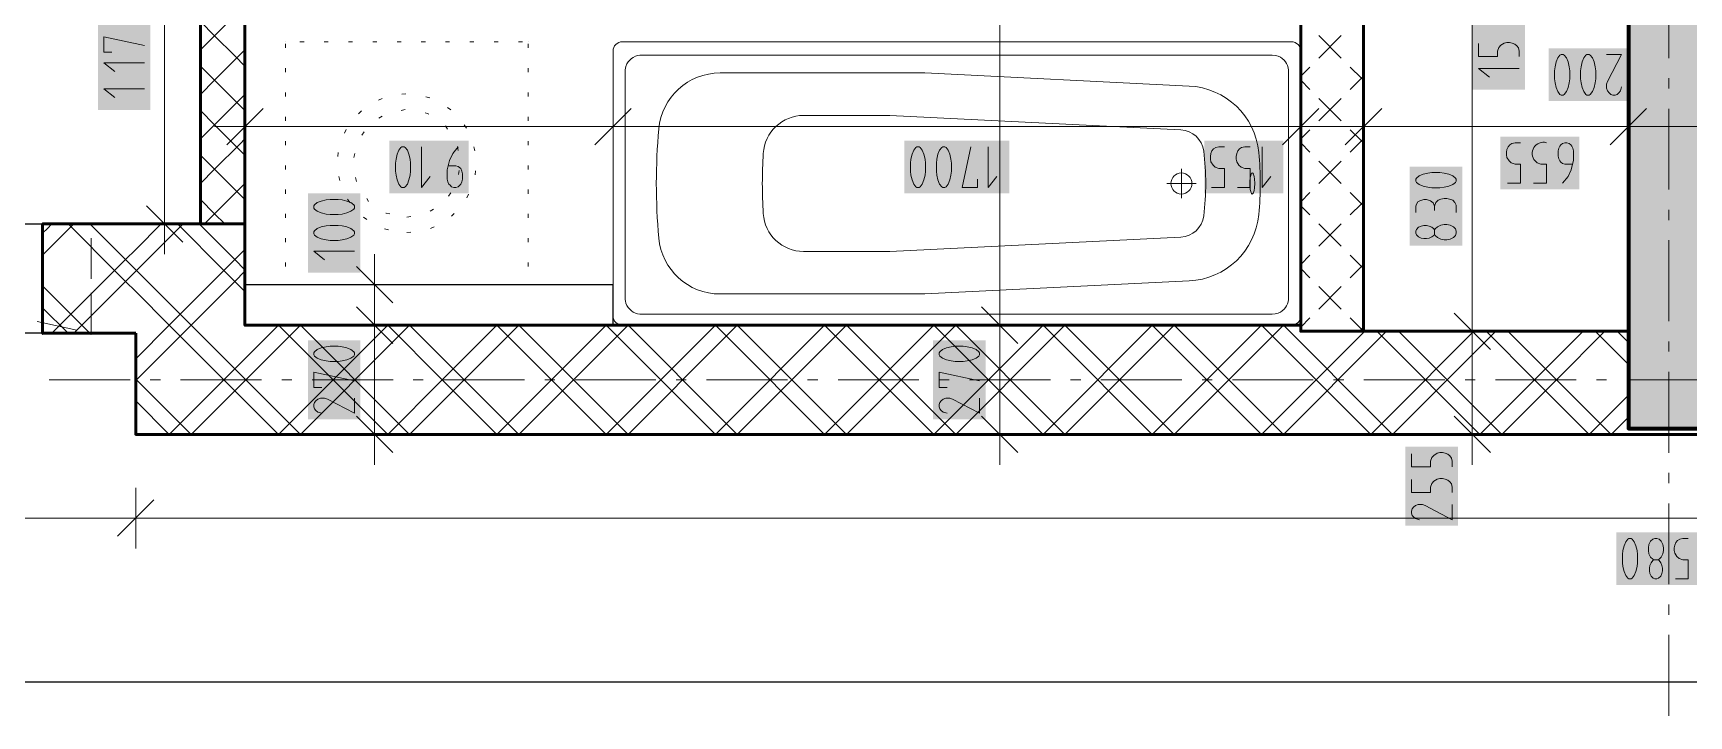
# Model space of a CAD drawing. Header units: millimetres. Extents: x 0 to 594, y 0 to 420.
# Drawn here: x 305.08 to 347.03, y 246.71 to 264 of the extents above; entities that cross this region are included whole.
import ezdxf

# ---------------------------------------------------------------- set-up
doc = ezdxf.new("R2010")
doc.units = ezdxf.units.MM
doc.header["$LTSCALE"] = 8
for name, color, linetype in [('PDF_Dvere', 7, 'Continuous'), ('PDF_Instalacni prizdivka do 1m', 7, 'Continuous'), ('PDF_Koty delkove', 7, 'Continuous'), ('PDF_Osy hlavni', 7, 'Continuous'), ('PDF_Preklady', 7, 'Continuous'), ('PDF_Pricky CP', 7, 'Continuous'), ('PDF_Pricky zdene', 7, 'Continuous'), ('PDF_Sanita', 7, 'Continuous'), ('PDF_Steny akusticke', 7, 'Continuous'), ('PDF_Steny obvodove nosne', 7, 'Continuous'), ('RED_2.5mm^2', 1, 'Continuous')]:
    doc.layers.add(name, color=color, linetype=linetype)

msp = doc.modelspace()

# ---------------------------------------------------------------- linework, layer by layer
at = {"layer": 'PDF_Dvere', "lineweight": 25}
msp.add_lwpolyline([(305.321, 256.401), (304.808, 256.401), (304.808, 259.169), (305.321, 259.169)], close=True, dxfattribs=at)
at = {"layer": 'PDF_Instalacni prizdivka do 1m', "lineweight": 25}
msp.add_lwpolyline([(310.446, 256.606), (319.773, 256.606), (319.773, 257.631), (310.446, 257.631)], close=True, dxfattribs=at)
at = {"layer": 'PDF_Koty delkove', "lineweight": 18}
for points in [[(341.543, 253.839), (341.543, 254.168), (341.543, 256.453), (341.543, 264.96), (341.543, 266.549), (341.543, 276.286), (341.543, 277.824), (341.543, 279.31), (341.543, 340.194), (341.543, 344.089)], [(308.411, 259.169), (308.411, 271.161), (308.411, 284.435), (308.411, 289.56)], [(329.57, 253.839), (329.57, 256.606), (329.57, 276.286), (329.57, 277.824), (329.57, 279.31)], [(307.077, 263.519), (306.873, 263.519), (306.873, 263.903), (307.898, 263.685)], [(341.703, 263.735), (341.703, 263.407), (342.181, 263.407), (342.181, 263.544), (342.215, 263.639), (342.267, 263.694), (342.352, 263.749), (342.419, 263.763), (342.488, 263.763), (342.557, 263.749), (342.624, 263.721), (342.676, 263.68), (342.711, 263.626), (342.728, 263.544), (342.728, 263.407)], [(307.898, 263.246), (306.873, 263.246), (307.146, 263.027)], [(342.728, 263.106), (341.703, 263.106), (341.976, 262.887)], [(343.629, 263.048), (343.629, 262.843), (343.643, 262.742), (343.67, 262.622), (343.711, 262.519), (343.765, 262.45), (343.793, 262.434), (343.848, 262.434), (343.875, 262.45), (343.93, 262.519), (343.971, 262.622), (343.999, 262.742), (344.013, 262.843), (344.013, 263.048), (343.999, 263.151), (343.971, 263.271), (343.93, 263.373), (343.875, 263.442), (343.848, 263.459), (343.793, 263.459), (343.765, 263.442), (343.711, 263.373), (343.67, 263.271), (343.643, 263.151), (343.629, 263.048)], [(344.943, 263.459), (345.327, 263.459), (344.97, 262.775), (344.943, 262.707), (344.943, 262.604), (344.97, 262.537), (345.011, 262.485), (345.052, 262.45), (345.107, 262.434), (345.162, 262.434), (345.217, 262.45), (345.258, 262.485), (345.299, 262.537), (345.327, 262.638)], [(307.898, 262.589), (306.873, 262.589), (307.146, 262.37)], [(310.446, 262.402), (310.446, 261.633), (310.446, 260.864)], [(319.773, 262.402), (319.773, 261.633), (319.773, 260.864)], [(337.198, 262.402), (337.198, 261.633), (337.198, 260.864)], [(338.787, 262.402), (338.787, 261.633), (338.787, 260.864)], [(345.5, 262.402), (345.5, 261.633), (345.5, 260.864)], [(310.907, 262.094), (309.984, 261.172)], [(320.234, 262.094), (319.312, 261.172)], [(337.659, 262.094), (336.737, 261.172)], [(339.248, 262.094), (338.325, 261.172)], [(345.961, 262.094), (345.039, 261.172)], [(310.446, 261.633), (309.677, 261.633)], [(382.605, 261.633), (377.878, 261.633), (373.277, 261.633), (372.703, 261.633), (355.853, 261.633), (354.264, 261.633), (347.55, 261.633), (345.5, 261.633), (338.787, 261.633), (337.198, 261.633), (319.773, 261.633), (310.446, 261.633)], [(314.26, 260.709), (314.26, 260.504), (314.274, 260.403), (314.301, 260.283), (314.342, 260.18), (314.397, 260.112), (314.425, 260.095), (314.479, 260.095), (314.507, 260.112), (314.561, 260.18), (314.602, 260.283), (314.63, 260.403), (314.644, 260.504), (314.644, 260.709), (314.63, 260.812), (314.602, 260.932), (314.561, 261.034), (314.507, 261.103), (314.479, 261.12), (314.425, 261.12), (314.397, 261.103), (314.342, 261.034)], [(314.342, 261.034), (314.301, 260.932), (314.274, 260.812), (314.26, 260.709)], [(314.917, 261.12), (314.917, 260.095), (315.136, 260.368)], [(315.848, 261.12), (315.711, 260.949), (315.629, 260.778), (315.574, 260.539), (315.574, 260.299), (315.588, 260.232), (315.615, 260.18), (315.643, 260.147), (315.684, 260.112), (315.739, 260.095), (315.793, 260.095), (315.848, 260.112), (315.889, 260.147), (315.916, 260.18), (315.944, 260.232), (315.958, 260.299), (315.958, 260.437), (315.944, 260.504), (315.916, 260.573), (315.848, 260.624), (315.793, 260.642), (315.601, 260.642)], [(327.308, 260.709), (327.308, 260.504), (327.322, 260.403), (327.349, 260.283), (327.39, 260.18), (327.444, 260.112), (327.472, 260.095), (327.526, 260.095), (327.554, 260.112), (327.608, 260.18), (327.65, 260.283), (327.677, 260.403), (327.691, 260.504), (327.691, 260.709), (327.677, 260.812), (327.65, 260.932), (327.608, 261.034), (327.554, 261.103), (327.526, 261.12)], [(327.526, 261.12), (327.472, 261.12), (327.444, 261.103), (327.39, 261.034), (327.349, 260.932), (327.322, 260.812), (327.308, 260.709)], [(329.006, 260.299), (329.006, 260.095), (328.622, 260.095), (328.84, 261.12)], [(329.279, 261.12), (329.279, 260.095), (329.498, 260.368)], [(334.934, 260.095), (335.262, 260.095), (335.262, 260.573), (335.125, 260.573), (335.03, 260.608), (334.975, 260.659), (334.92, 260.744), (334.907, 260.812), (334.907, 260.881), (334.92, 260.949), (334.948, 261.017), (334.989, 261.068)], [(334.989, 261.068), (335.043, 261.103), (335.125, 261.12), (335.262, 261.12)], [(335.591, 260.095), (335.919, 260.095), (335.919, 260.573), (335.782, 260.573), (335.687, 260.608), (335.632, 260.659), (335.578, 260.744), (335.564, 260.812), (335.564, 260.881), (335.578, 260.949), (335.605, 261.017), (335.646, 261.068), (335.7, 261.103), (335.782, 261.12), (335.919, 261.12)], [(336.221, 261.12), (336.221, 260.095), (336.439, 260.368)], [(342.436, 260.202), (342.764, 260.202), (342.764, 260.679), (342.627, 260.679), (342.532, 260.714), (342.477, 260.765), (342.422, 260.85), (342.409, 260.918), (342.409, 260.987), (342.422, 261.055), (342.45, 261.123), (342.491, 261.174), (342.545, 261.209), (342.627, 261.227), (342.764, 261.227)], [(344.078, 260.679), (343.887, 260.679), (343.832, 260.697), (343.791, 260.73), (343.764, 260.765), (343.737, 260.815), (343.723, 260.884), (343.723, 261.02), (343.737, 261.089), (343.764, 261.14), (343.791, 261.174), (343.832, 261.209), (343.887, 261.227), (343.941, 261.227), (343.996, 261.209), (344.037, 261.174), (344.064, 261.14), (344.092, 261.089), (344.106, 261.02), (344.106, 260.782), (344.051, 260.543), (343.969, 260.372), (343.832, 260.202)], [(340.725, 260.468), (340.52, 260.468), (340.419, 260.454), (340.299, 260.427), (340.196, 260.386), (340.128, 260.331), (340.111, 260.304), (340.111, 260.249), (340.128, 260.221), (340.196, 260.167), (340.299, 260.126), (340.419, 260.098), (340.52, 260.084), (340.725, 260.084), (340.828, 260.098), (340.948, 260.126), (341.05, 260.167), (341.119, 260.221), (341.136, 260.249), (341.136, 260.304), (341.119, 260.331), (341.05, 260.386)], [(341.05, 260.386), (340.948, 260.427), (340.828, 260.454), (340.725, 260.468)], [(312.808, 259.79), (312.603, 259.79), (312.501, 259.776), (312.381, 259.749), (312.279, 259.708), (312.21, 259.654), (312.194, 259.626), (312.194, 259.572), (312.21, 259.544), (312.279, 259.49), (312.381, 259.449), (312.501, 259.421), (312.603, 259.407), (312.808, 259.407), (312.91, 259.421), (313.03, 259.449), (313.132, 259.49), (313.201, 259.544), (313.219, 259.572), (313.219, 259.626), (313.201, 259.654), (313.132, 259.708), (313.03, 259.749), (312.91, 259.776)], [(312.91, 259.776), (312.808, 259.79)], [(340.111, 259.455), (340.111, 259.619), (340.128, 259.674), (340.163, 259.729), (340.214, 259.757), (340.315, 259.784), (340.384, 259.784), (340.486, 259.757), (340.555, 259.702), (340.589, 259.619), (340.589, 259.51)], [(341.136, 259.455), (341.136, 259.646), (341.101, 259.715), (341.05, 259.77), (340.965, 259.797), (340.896, 259.811), (340.828, 259.811), (340.743, 259.797), (340.675, 259.77), (340.624, 259.715), (340.589, 259.619)], [(308.872, 258.708), (307.949, 259.63)], [(309.179, 259.169), (308.411, 259.169), (307.642, 259.169)], [(308.411, 259.169), (308.411, 258.4)], [(340.111, 258.989), (340.128, 259.031), (340.179, 259.086), (340.248, 259.113), (340.315, 259.127), (340.384, 259.127), (340.453, 259.113), (340.52, 259.086), (340.572, 259.044), (340.589, 259.017)], [(340.589, 258.907), (340.572, 258.88), (340.52, 258.839), (340.453, 258.812), (340.384, 258.798), (340.315, 258.798), (340.248, 258.812), (340.179, 258.839), (340.128, 258.894), (340.111, 258.935), (340.111, 258.989)], [(313.219, 258.476), (312.194, 258.476), (312.466, 258.258)], [(314.192, 257.17), (313.27, 258.093)], [(313.731, 257.631), (313.731, 258.4)], [(314.5, 257.631), (313.731, 257.631), (312.962, 257.631)], [(313.731, 253.839), (313.731, 256.606), (313.731, 257.631)], [(314.192, 256.145), (313.27, 257.068)], [(330.032, 256.145), (329.109, 257.068)], [(342.004, 255.991), (341.081, 256.914)], [(314.5, 256.606), (313.731, 256.606), (312.962, 256.606)], [(330.339, 256.606), (329.57, 256.606), (328.802, 256.606)], [(342.311, 256.453), (341.543, 256.453), (340.774, 256.453)], [(312.808, 256.072), (312.603, 256.072), (312.501, 256.058), (312.381, 256.031), (312.279, 255.99), (312.21, 255.935), (312.194, 255.907), (312.194, 255.853), (312.21, 255.825), (312.279, 255.771), (312.381, 255.73), (312.501, 255.702), (312.603, 255.688), (312.808, 255.688), (312.91, 255.702), (313.03, 255.73), (313.132, 255.771), (313.201, 255.825), (313.219, 255.853), (313.219, 255.907), (313.201, 255.935), (313.132, 255.99), (313.03, 256.031), (312.91, 256.058)], [(312.91, 256.058), (312.808, 256.072)], [(328.647, 256.072), (328.442, 256.072), (328.34, 256.058), (328.22, 256.031), (328.118, 255.99), (328.049, 255.935), (328.033, 255.907), (328.033, 255.853), (328.049, 255.825), (328.118, 255.771), (328.22, 255.73), (328.34, 255.702), (328.442, 255.688), (328.647, 255.688), (328.749, 255.702), (328.869, 255.73), (328.972, 255.771), (329.04, 255.825)], [(329.04, 255.825), (329.058, 255.853), (329.058, 255.907), (329.04, 255.935), (328.972, 255.99), (328.869, 256.031), (328.749, 256.058), (328.647, 256.072)], [(312.398, 255.031), (312.194, 255.031), (312.194, 255.415), (313.219, 255.196)], [(328.237, 255.031), (328.033, 255.031), (328.033, 255.415), (329.058, 255.196)], [(313.219, 254.758), (313.219, 254.374), (312.535, 254.73), (312.466, 254.758), (312.364, 254.758), (312.296, 254.73), (312.245, 254.689), (312.21, 254.648), (312.194, 254.593), (312.194, 254.539), (312.21, 254.484), (312.245, 254.443), (312.296, 254.402), (312.398, 254.374)], [(329.058, 254.758), (329.058, 254.374), (328.374, 254.73), (328.305, 254.758), (328.203, 254.758), (328.135, 254.73), (328.084, 254.689), (328.049, 254.648), (328.033, 254.593), (328.033, 254.539), (328.049, 254.484), (328.084, 254.443), (328.135, 254.402), (328.237, 254.374)], [(314.192, 253.378), (313.27, 254.3)], [(330.032, 253.378), (329.109, 254.3)], [(342.004, 253.378), (341.081, 254.3)], [(314.5, 253.839), (313.731, 253.839), (312.962, 253.839)], [(313.731, 253.839), (313.731, 253.07)], [(330.339, 253.839), (329.57, 253.839), (328.802, 253.839)], [(329.57, 253.839), (329.57, 253.07)], [(342.311, 253.839), (341.543, 253.839), (340.774, 253.839)], [(341.543, 253.839), (341.543, 253.07)], [(340.005, 253.351), (340.005, 253.022), (340.483, 253.022), (340.483, 253.16), (340.518, 253.255), (340.569, 253.31), (340.654, 253.364), (340.722, 253.378), (340.79, 253.378), (340.859, 253.364), (340.927, 253.337), (340.978, 253.296), (341.013, 253.242), (341.03, 253.16), (341.03, 253.022)], [(340.005, 252.694), (340.005, 252.365), (340.483, 252.365), (340.483, 252.503), (340.518, 252.598), (340.569, 252.653), (340.654, 252.707), (340.722, 252.721), (340.79, 252.721)], [(340.79, 252.721), (340.859, 252.707), (340.927, 252.68), (340.978, 252.639), (341.013, 252.585), (341.03, 252.503), (341.03, 252.365)], [(308.139, 252.182), (307.217, 251.259)], [(307.678, 252.489), (307.678, 251.721), (307.678, 250.952)], [(412.176, 251.721), (400.747, 251.721), (392.855, 251.721), (385.372, 251.721), (307.678, 251.721), (300.196, 251.721), (292.969, 251.721), (290.356, 251.721), (282.156, 251.721), (280.977, 251.721), (272.777, 251.721), (270.163, 251.721), (263.706, 251.721), (207.024, 251.721)], [(341.03, 252.064), (341.03, 251.68), (340.347, 252.037), (340.278, 252.064), (340.175, 252.064), (340.108, 252.037), (340.056, 251.996), (340.022, 251.955), (340.005, 251.9), (340.005, 251.845), (340.022, 251.79), (340.056, 251.749), (340.108, 251.708), (340.209, 251.68)], [(345.348, 250.797), (345.348, 250.592), (345.362, 250.491), (345.389, 250.371), (345.43, 250.268), (345.484, 250.2), (345.512, 250.183), (345.566, 250.183), (345.594, 250.2), (345.648, 250.268), (345.689, 250.371), (345.717, 250.491), (345.731, 250.592), (345.731, 250.797), (345.717, 250.9), (345.689, 251.02), (345.648, 251.122), (345.594, 251.191), (345.566, 251.208), (345.512, 251.208)], [(345.512, 251.208), (345.484, 251.191), (345.43, 251.122), (345.389, 251.02), (345.362, 250.9), (345.348, 250.797)], [(346.333, 250.729), (346.374, 250.815), (346.388, 250.9), (346.388, 250.968), (346.374, 251.053), (346.333, 251.139), (346.278, 251.191), (346.223, 251.208), (346.169, 251.208), (346.114, 251.191), (346.059, 251.139), (346.019, 251.053), (346.005, 250.968)], [(346.005, 250.968), (346.005, 250.9), (346.019, 250.815), (346.059, 250.729), (346.114, 250.678), (346.141, 250.661), (346.251, 250.661), (346.278, 250.678), (346.333, 250.729)], [(346.689, 250.183), (347.017, 250.183), (347.017, 250.661), (346.88, 250.661), (346.785, 250.696), (346.73, 250.747), (346.676, 250.832), (346.662, 250.9), (346.662, 250.968), (346.676, 251.037), (346.703, 251.105), (346.744, 251.156), (346.798, 251.191), (346.88, 251.208), (347.017, 251.208)], [(346.251, 250.661), (346.278, 250.643), (346.319, 250.592), (346.346, 250.524), (346.36, 250.456), (346.36, 250.387), (346.346, 250.319), (346.319, 250.251), (346.264, 250.2), (346.223, 250.183), (346.169, 250.183), (346.128, 250.2), (346.073, 250.251), (346.046, 250.319), (346.032, 250.387), (346.032, 250.456), (346.046, 250.524), (346.073, 250.592), (346.114, 250.643), (346.141, 250.661)]]:
    msp.add_lwpolyline(points, dxfattribs=at)
for points in [[(344.286, 263.048), (344.286, 262.843), (344.3, 262.742), (344.327, 262.622), (344.368, 262.519), (344.422, 262.45), (344.45, 262.434), (344.505, 262.434), (344.533, 262.45), (344.587, 262.519), (344.628, 262.622), (344.656, 262.742), (344.67, 262.843), (344.67, 263.048), (344.656, 263.151), (344.628, 263.271), (344.587, 263.373), (344.533, 263.442), (344.505, 263.459), (344.45, 263.459), (344.422, 263.442), (344.368, 263.373), (344.327, 263.271), (344.3, 263.151)], [(327.965, 260.709), (327.965, 260.504), (327.979, 260.403), (328.006, 260.283), (328.047, 260.18), (328.101, 260.112), (328.129, 260.095), (328.183, 260.095), (328.211, 260.112), (328.266, 260.18), (328.307, 260.283), (328.335, 260.403), (328.348, 260.504), (328.348, 260.709), (328.335, 260.812), (328.307, 260.932), (328.266, 261.034), (328.211, 261.103), (328.183, 261.12), (328.129, 261.12), (328.101, 261.103), (328.047, 261.034), (328.006, 260.932), (327.979, 260.812)], [(312.808, 259.133), (312.603, 259.133), (312.501, 259.119), (312.381, 259.092), (312.279, 259.051), (312.21, 258.997), (312.194, 258.969), (312.194, 258.915), (312.21, 258.887), (312.279, 258.833), (312.381, 258.792), (312.501, 258.764), (312.603, 258.75), (312.808, 258.75), (312.91, 258.764), (313.03, 258.792), (313.132, 258.833), (313.201, 258.887), (313.219, 258.915), (313.219, 258.969), (313.201, 258.997), (313.132, 259.051), (313.03, 259.092), (312.91, 259.119)], [(340.896, 259.154), (340.828, 259.154), (340.743, 259.14), (340.658, 259.1), (340.606, 259.044), (340.589, 259.017), (340.589, 258.907), (340.606, 258.88), (340.658, 258.825), (340.743, 258.784), (340.828, 258.77), (340.896, 258.77), (340.982, 258.784), (341.068, 258.825), (341.119, 258.88), (341.136, 258.935), (341.136, 258.989), (341.119, 259.044), (341.068, 259.1), (340.982, 259.14)]]:
    msp.add_lwpolyline(points, close=True, dxfattribs=at)
msp.add_lwpolyline([(343.093, 260.202), (343.421, 260.202), (343.421, 260.679), (343.284, 260.679), (343.189, 260.714), (343.134, 260.765, -0.753181), (343.421, 261.227)], format="xyb", dxfattribs=at)
at = {"layer": 'PDF_Koty delkove', "color": 7, "lineweight": 18, "true_color": 0xffffff, "transparency": 33554559}
for points in [[(308.052, 262.052), (308.052, 264.714), (306.719, 262.052), (306.719, 264.714)], [(342.882, 262.568), (342.882, 264.573), (341.549, 262.568), (341.549, 264.573)], [(345.48, 263.613), (343.476, 263.613), (345.48, 262.28), (343.476, 262.28)], [(344.26, 261.38), (342.255, 261.38), (344.26, 260.048), (342.255, 260.048)], [(316.112, 261.274), (314.107, 261.274), (316.112, 259.942), (314.107, 259.942)], [(329.816, 261.274), (327.154, 261.274), (329.816, 259.942), (327.154, 259.942)], [(336.758, 261.274), (334.753, 261.274), (336.758, 259.942), (334.753, 259.942)], [(341.29, 258.616), (341.29, 260.621), (339.958, 258.616), (339.958, 260.621)], [(313.372, 257.939), (313.372, 259.944), (312.04, 257.939), (312.04, 259.944)], [(313.372, 254.22), (313.372, 256.225), (312.04, 254.22), (312.04, 256.225)], [(329.212, 254.22), (329.212, 256.225), (327.879, 254.22), (327.879, 256.225)], [(341.184, 251.527), (341.184, 253.532), (339.851, 251.527), (339.851, 253.532)], [(347.856, 251.362), (345.194, 251.362), (347.856, 250.029), (345.194, 250.029)]]:
    msp.add_solid(points, dxfattribs=at)
at = {"layer": 'PDF_Osy hlavni', "lineweight": 18}
for points in [[(346.525, 263.369), (346.525, 265.419)], [(346.525, 262.6), (346.525, 262.857)], [(346.525, 260.038), (346.525, 262.088)], [(346.525, 259.269), (346.525, 259.525)], [(346.525, 256.707), (346.525, 258.757)], [(346.525, 255.938), (346.525, 256.194)], [(307.535, 255.223), (305.485, 255.223)], [(308.304, 255.223), (308.048, 255.223)], [(310.866, 255.223), (308.816, 255.223)], [(311.635, 255.223), (311.379, 255.223)], [(314.198, 255.223), (312.148, 255.223)], [(314.966, 255.223), (314.71, 255.223)], [(317.529, 255.223), (315.479, 255.223)], [(318.298, 255.223), (318.041, 255.223)], [(320.86, 255.223), (318.81, 255.223)], [(321.629, 255.223), (321.373, 255.223)], [(324.191, 255.223), (322.141, 255.223)], [(324.96, 255.223), (324.704, 255.223)], [(327.523, 255.223), (325.473, 255.223)], [(328.291, 255.223), (328.035, 255.223)], [(330.854, 255.223), (328.804, 255.223)], [(331.623, 255.223), (331.366, 255.223)], [(334.185, 255.223), (332.135, 255.223)], [(334.954, 255.223), (334.697, 255.223)], [(337.516, 255.223), (335.466, 255.223)], [(338.285, 255.223), (338.029, 255.223)], [(340.847, 255.223), (338.797, 255.223)], [(341.616, 255.223), (341.36, 255.223)], [(344.179, 255.223), (342.129, 255.223)], [(344.947, 255.223), (344.691, 255.223)], [(347.51, 255.223), (345.46, 255.223)], [(346.525, 253.375), (346.525, 255.425)], [(346.525, 252.607), (346.525, 252.863)], [(346.525, 250.044), (346.525, 252.094)], [(346.525, 249.275), (346.525, 249.532)], [(346.525, 246.713), (346.525, 248.763)]]:
    msp.add_lwpolyline(points, dxfattribs=at)
at = {"layer": 'PDF_Preklady', "lineweight": 18}
for points in [[(305.332, 259.169), (305.321, 259.169), (304.307, 259.169)], [(306.551, 259.169), (305.69, 259.169)], [(306.551, 259.167), (306.551, 259.169)], [(306.551, 257.783), (306.551, 258.808)], [(306.551, 257.424), (306.551, 256.401), (305.69, 256.401)], [(305.332, 256.401), (305.321, 256.401), (304.307, 256.401)], [(306.187, 256.481), (305.186, 256.699)], [(306.551, 256.401), (306.538, 256.404)]]:
    msp.add_lwpolyline(points, dxfattribs=at)
at = {"layer": 'PDF_Preklady', "lineweight": 18, "transparency": 33554559}
for points in [[(305.367, 259.169), (305.321, 259.123), (305.321, 259.215), (305.274, 259.169)], [(305.367, 259.169), (305.321, 259.123), (305.321, 259.215), (305.274, 259.169)], [(306.597, 259.169), (306.551, 259.123), (306.551, 259.215), (306.504, 259.169)], [(306.551, 259.123), (306.504, 259.169), (306.597, 259.169), (306.551, 259.215)], [(305.367, 256.401), (305.321, 256.355), (305.321, 256.448), (305.274, 256.401)], [(305.367, 256.401), (305.321, 256.355), (305.321, 256.448), (305.274, 256.401)], [(306.597, 256.401), (306.551, 256.355), (306.551, 256.448), (306.504, 256.401)], [(306.551, 256.355), (306.504, 256.401), (306.597, 256.401), (306.551, 256.448)], [(306.596, 256.392), (306.541, 256.356), (306.56, 256.447), (306.506, 256.411)]]:
    msp.add_solid(points, dxfattribs=at)
at = {"layer": 'PDF_Pricky CP', "lineweight": 50}
msp.add_lwpolyline([(338.787, 266.549), (337.198, 266.549), (337.198, 256.606), (337.198, 256.453), (338.787, 256.453), (338.787, 264.96)], dxfattribs=at)
at = {"layer": 'PDF_Pricky CP', "lineweight": 9}
for points in [[(338.225, 263.369), (337.657, 263.938)], [(338.225, 263.938), (337.657, 263.369)], [(337.198, 262.91), (337.431, 263.143)], [(338.787, 262.808), (338.735, 262.859), (338.451, 263.143)], [(337.431, 262.575), (337.198, 262.808)], [(338.451, 262.575), (338.735, 262.859), (338.787, 262.91)], [(338.225, 261.78), (337.657, 262.349)], [(338.225, 262.349), (337.657, 261.78)], [(337.198, 261.321), (337.431, 261.555)], [(338.787, 261.219), (338.735, 261.27), (338.451, 261.555)], [(337.431, 260.986), (337.198, 261.219)], [(338.735, 261.27), (338.451, 260.986)], [(338.735, 261.27), (338.787, 261.321)], [(338.225, 260.191), (337.657, 260.76)], [(338.225, 260.76), (337.657, 260.191)], [(337.198, 259.733), (337.431, 259.966)], [(338.787, 259.63), (338.735, 259.681), (338.451, 259.966)], [(338.451, 259.397), (338.735, 259.681), (338.787, 259.733)], [(337.431, 259.397), (337.198, 259.63)], [(338.225, 258.603), (337.657, 259.171)], [(338.225, 259.171), (337.657, 258.603)], [(337.198, 258.144), (337.431, 258.377)], [(337.431, 257.808), (337.198, 258.041)], [(338.787, 258.041), (338.735, 258.093), (338.451, 258.377)], [(338.451, 257.808), (338.735, 258.093), (338.787, 258.144)], [(338.225, 257.014), (337.657, 257.583)], [(338.225, 257.583), (337.657, 257.014)], [(337.198, 256.555), (337.431, 256.788)], [(338.787, 256.453), (338.735, 256.504), (338.451, 256.788)], [(338.684, 256.453), (338.735, 256.504), (338.787, 256.555)]]:
    msp.add_lwpolyline(points, dxfattribs=at)
at = {"layer": 'PDF_Pricky zdene', "lineweight": 50}
msp.add_lwpolyline([(309.318, 267.061), (309.318, 264.755), (309.318, 259.169), (310.446, 259.169), (310.446, 264.755), (310.446, 267.061)], dxfattribs=at)
at = {"layer": 'PDF_Pricky zdene', "lineweight": 9}
for points in [[(310.446, 264.704), (310.13, 264.388), (309.677, 263.935)], [(310.446, 263.166), (310.188, 263.424), (309.677, 263.935), (309.318, 264.294)], [(309.677, 263.935), (309.318, 263.576)], [(310.446, 263.576), (310.194, 263.325), (309.677, 262.808), (309.318, 262.449)], [(310.446, 262.039), (310.261, 262.224), (309.677, 262.808), (309.318, 263.166)], [(310.446, 262.449), (310.259, 262.262), (309.677, 261.68)], [(310.446, 260.911), (310.333, 261.024), (309.677, 261.68), (309.318, 262.039)], [(309.677, 261.68), (309.318, 261.321)], [(310.446, 261.321), (310.323, 261.199), (309.677, 260.553)], [(310.446, 259.784), (310.406, 259.824), (309.677, 260.553), (309.318, 260.911)], [(309.677, 260.553), (309.318, 260.194)], [(310.446, 260.194), (310.387, 260.136), (309.677, 259.425), (309.421, 259.169)], [(309.933, 259.169), (309.677, 259.425), (309.318, 259.784)]]:
    msp.add_lwpolyline(points, dxfattribs=at)
at = {"layer": 'PDF_Sanita', "lineweight": 13}
for points in [[(311.471, 263.781), (311.471, 263.781)], [(311.471, 263.781), (311.471, 263.781)], [(311.471, 263.625), (311.471, 263.728)], [(311.943, 263.781), (311.84, 263.781)], [(312.558, 263.781), (312.455, 263.781)], [(313.173, 263.781), (313.07, 263.781)], [(313.788, 263.781), (313.685, 263.781)], [(314.403, 263.781), (314.3, 263.781)], [(315.018, 263.781), (314.915, 263.781)], [(315.633, 263.781), (315.53, 263.781)], [(316.248, 263.781), (316.145, 263.781)], [(316.863, 263.781), (316.76, 263.781)], [(317.478, 263.781), (317.375, 263.781)], [(317.621, 263.781), (317.621, 263.781)], [(317.621, 263.781), (317.621, 263.781)], [(317.621, 263.625), (317.621, 263.728)], [(311.471, 263.01), (311.471, 263.113)], [(317.621, 263.01), (317.621, 263.113)], [(328.485, 263.443), (320.453, 263.441), (320.395, 263.432), (320.343, 263.416), (320.286, 263.388), (320.241, 263.359), (320.195, 263.317), (320.16, 263.276), (320.126, 263.22), (320.101, 263.16), (320.089, 263.115), (320.082, 263.068), (320.08, 260.163), (320.082, 257.258), (320.089, 257.212), (320.101, 257.166), (320.126, 257.106), (320.16, 257.051), (320.195, 257.009), (320.241, 256.968), (320.286, 256.938), (320.343, 256.911), (320.395, 256.894), (320.453, 256.885), (328.485, 256.883), (336.475, 256.883), (336.551, 256.889), (336.591, 256.898), (336.628, 256.911), (336.681, 256.936), (336.73, 256.968), (336.776, 257.01), (336.811, 257.05), (336.84, 257.096), (336.863, 257.145), (336.88, 257.201), (336.889, 257.259), (336.89, 260.163)], [(336.89, 260.163), (336.889, 263.067), (336.88, 263.125), (336.863, 263.181), (336.84, 263.231), (336.811, 263.276), (336.776, 263.317), (336.73, 263.359), (336.681, 263.391), (336.628, 263.416), (336.591, 263.428), (336.551, 263.437), (336.475, 263.443), (328.485, 263.443)], [(311.471, 262.395), (311.471, 262.498)], [(313.923, 262.347), (313.83, 262.304)], [(314.524, 262.462), (314.422, 262.453)], [(315.128, 262.363), (315.029, 262.389)], [(317.621, 262.395), (317.621, 262.498)], [(311.471, 261.78), (311.471, 261.883)], [(313.397, 262.034), (313.325, 261.961)], [(313.922, 261.902), (313.837, 261.845)], [(314.507, 262.065), (314.407, 262.045)], [(315.104, 261.945), (315.069, 261.969), (315.01, 261.981)], [(315.661, 262.062), (315.577, 262.121)], [(317.621, 261.78), (317.621, 261.883)], [(313.012, 261.559), (312.968, 261.466)], [(313.467, 261.504), (313.41, 261.419)], [(315.581, 261.569), (315.524, 261.655)], [(316.059, 261.597), (316, 261.681)], [(311.471, 261.165), (311.471, 261.268)], [(312.812, 260.98), (312.804, 260.878)], [(313.228, 260.951), (313.208, 260.85)], [(315.849, 261.027), (315.829, 261.128)], [(316.273, 261.023), (316.246, 261.122)], [(317.621, 261.165), (317.621, 261.268)], [(311.471, 260.55), (311.471, 260.653)], [(315.856, 260.424), (315.876, 260.525)], [(317.621, 260.55), (317.621, 260.653)], [(334.174, 260.567), (334.174, 259.821)], [(312.824, 260.369), (312.851, 260.27)], [(313.25, 260.347), (313.27, 260.247)], [(316.277, 260.411), (316.286, 260.513)], [(333.801, 260.194), (334.547, 260.194)], [(336.02, 260.348), (336.015, 260.372), (336.009, 260.399), (335.999, 260.428), (335.986, 260.451), (335.97, 260.46), (335.953, 260.451), (335.94, 260.428), (335.93, 260.399), (335.924, 260.372), (335.919, 260.348), (335.916, 260.328), (335.914, 260.311), (335.913, 260.297), (335.912, 260.285), (335.911, 260.275), (335.91, 260.266), (335.909, 260.238), (335.908, 260.21), (335.908, 260.17), (335.91, 260.122), (335.911, 260.113), (335.912, 260.103), (335.913, 260.091), (335.914, 260.077), (335.916, 260.06), (335.919, 260.04), (335.924, 260.016), (335.93, 259.989), (335.94, 259.96), (335.953, 259.937), (335.97, 259.927), (335.986, 259.937), (335.999, 259.96), (336.009, 259.989), (336.015, 260.016), (336.02, 260.04), (336.023, 260.06), (336.025, 260.077), (336.026, 260.091), (336.027, 260.103), (336.028, 260.113), (336.029, 260.122), (336.029, 260.13), (336.03, 260.155), (336.031, 260.182), (336.031, 260.223)], [(336.031, 260.223), (336.028, 260.275), (336.027, 260.285), (336.026, 260.297), (336.025, 260.311), (336.023, 260.328), (336.02, 260.348)], [(311.471, 259.935), (311.471, 260.038)], [(313.045, 259.798), (313.104, 259.714)], [(313.532, 259.811), (313.579, 259.74)], [(315.603, 259.876), (315.66, 259.961)], [(316.07, 259.834), (316.114, 259.927)], [(317.621, 259.935), (317.621, 260.038)], [(311.471, 259.32), (311.471, 259.423)], [(313.448, 259.338), (313.532, 259.279)], [(314.02, 259.446), (314.023, 259.444), (314.12, 259.425)], [(314.546, 259.34), (314.646, 259.36)], [(315.137, 259.489), (315.222, 259.546)], [(315.679, 259.364), (315.751, 259.436)], [(317.621, 259.32), (317.621, 259.423)], [(313.984, 259.045), (314.083, 259.018)], [(314.546, 258.949), (314.648, 258.958)], [(315.149, 259.056), (315.242, 259.1)], [(311.471, 258.705), (311.471, 258.808)], [(317.621, 258.705), (317.621, 258.808)], [(311.471, 258.09), (311.471, 258.193)], [(317.621, 258.09), (317.621, 258.193)], [(311.471, 257.631), (311.471, 257.631)], [(311.471, 257.631), (311.471, 257.631)], [(311.943, 257.631), (311.84, 257.631)], [(312.558, 257.631), (312.455, 257.631)], [(313.173, 257.631), (313.07, 257.631)], [(313.788, 257.631), (313.685, 257.631)], [(314.403, 257.631), (314.3, 257.631)], [(315.018, 257.631), (314.915, 257.631)], [(315.633, 257.631), (315.53, 257.631)], [(316.248, 257.631), (316.145, 257.631)], [(316.863, 257.631), (316.76, 257.631)], [(317.478, 257.631), (317.375, 257.631)], [(317.621, 257.631), (317.621, 257.631)], [(317.621, 257.631), (317.621, 257.631)]]:
    msp.add_lwpolyline(points, dxfattribs=at)
for points in [[(320.008, 263.781), (320.009, 263.781), (336.962, 263.781, -0.414233), (337.198, 263.546), (337.198, 256.842, -0.414247), (336.962, 256.606), (320.009, 256.606, -0.414247), (319.773, 256.842), (319.773, 263.546, -0.41423), (320.008, 263.781)], [(334.739, 259.373, -0.36487), (334.159, 258.834), (326.786, 258.47), (324.601, 258.472, -0.396), (323.579, 259.433, -0.031037), (323.579, 260.955, -0.395992), (324.601, 261.916), (326.786, 261.917), (334.159, 261.554, -0.364855), (334.739, 261.014)]]:
    msp.add_lwpolyline(points, format="xyb", dxfattribs=at)
msp.add_lwpolyline([(334.37, 262.662), (327.675, 262.992), (322.484, 262.992, 0.387974), (320.932, 261.575, 0.045249), (320.932, 258.813, 0.387973), (322.484, 257.396), (327.675, 257.396), (334.37, 257.726, 0.372026), (336.135, 259.409, 0.048465), (336.135, 260.979, 0.372018)], format="xyb", close=True, dxfattribs=at)
msp.add_circle((334.174, 260.194), 0.267, dxfattribs=at)
at = {"layer": 'PDF_Sanita', "lineweight": 9}
msp.add_arc((328.055, 260.194), 6.734, 353.0014, 6.9986, dxfattribs=at)
at = {"layer": 'PDF_Steny akusticke', "lineweight": 9}
for points in [[(305.321, 258.933), (305.444, 259.056), (305.556, 259.169)], [(305.321, 258.38), (306.027, 259.086), (306.11, 259.169)], [(307.678, 257.457), (307.422, 257.713), (307.145, 257.99), (306.048, 259.087), (305.966, 259.169)], [(307.678, 258.011), (307.422, 258.267), (306.575, 259.113), (306.52, 259.169)], [(307.678, 258.523), (308.324, 259.169)], [(307.678, 257.97), (307.699, 257.99), (308.877, 259.169)], [(310.446, 257.457), (310.189, 257.713), (309.913, 257.99), (308.734, 259.169)], [(310.446, 258.011), (310.189, 258.267), (309.287, 259.169)], [(305.556, 256.401), (307.145, 257.99), (307.422, 258.267), (307.678, 258.523)], [(308.529, 256.606), (309.913, 257.99), (310.189, 258.267), (310.446, 258.523)], [(307.678, 258.011), (307.699, 257.99), (309.082, 256.606), (307.699, 255.223), (307.678, 255.243)], [(306.52, 256.401), (305.321, 257.601)], [(306.11, 256.401), (307.422, 257.713), (307.678, 257.97)], [(309.082, 256.606), (310.189, 257.713), (310.446, 257.97)], [(307.678, 255.756), (308.529, 256.606), (307.678, 257.457)], [(305.966, 256.401), (305.321, 257.047)], [(309.913, 255.223), (308.529, 256.606)], [(310.189, 255.499), (309.082, 256.606)], [(311.85, 256.606), (310.466, 255.223), (310.189, 255.499), (311.296, 256.606)], [(312.68, 255.223), (311.296, 256.606)], [(312.957, 255.499), (311.85, 256.606)], [(314.617, 256.606), (313.234, 255.223), (312.957, 255.499), (314.064, 256.606)], [(315.447, 255.223), (314.064, 256.606)], [(315.724, 255.499), (314.617, 256.606)], [(317.385, 256.606), (316.001, 255.223), (315.724, 255.499), (316.831, 256.606)], [(318.215, 255.223), (316.831, 256.606)], [(318.492, 255.499), (317.385, 256.606)], [(320.152, 256.606), (318.768, 255.223), (318.492, 255.499), (319.599, 256.606)], [(320.982, 255.223), (319.599, 256.606)], [(322.92, 253.839), (321.536, 255.223), (321.259, 255.499), (320.152, 256.606)], [(320.982, 255.223), (321.259, 255.499), (322.366, 256.606)], [(321.259, 254.946), (321.536, 255.223), (322.92, 256.606)], [(323.75, 255.223), (322.366, 256.606)], [(325.687, 253.839), (324.303, 255.223), (324.027, 255.499), (322.92, 256.606)], [(323.75, 255.223), (324.027, 255.499), (325.134, 256.606)], [(324.027, 254.946), (324.303, 255.223), (325.687, 256.606)], [(326.517, 255.223), (325.134, 256.606)], [(328.455, 253.839), (327.071, 255.223), (326.794, 255.499), (325.687, 256.606)], [(326.517, 255.223), (326.794, 255.499), (327.901, 256.606)], [(326.794, 254.946), (327.071, 255.223), (328.455, 256.606)], [(329.285, 255.223), (327.901, 256.606)], [(331.222, 253.839), (329.838, 255.223), (329.562, 255.499), (328.455, 256.606)], [(329.285, 255.223), (329.562, 255.499), (330.669, 256.606)], [(329.562, 254.946), (329.838, 255.223), (331.222, 256.606)], [(332.052, 255.223), (330.669, 256.606)], [(333.99, 253.839), (332.606, 255.223), (332.329, 255.499), (331.222, 256.606)], [(332.052, 255.223), (332.329, 255.499), (333.436, 256.606)], [(332.329, 254.946), (332.606, 255.223), (333.99, 256.606)], [(334.82, 255.223), (333.436, 256.606)], [(336.757, 253.839), (335.373, 255.223), (335.097, 255.499), (333.99, 256.606)], [(334.82, 255.223), (335.097, 255.499), (336.204, 256.606)], [(335.097, 254.946), (335.373, 255.223), (336.757, 256.606)], [(337.198, 255.612), (336.204, 256.606)], [(337.198, 256.166), (336.757, 256.606)], [(337.587, 255.223), (337.864, 255.499), (338.817, 256.453)], [(337.864, 254.946), (338.141, 255.223), (339.371, 256.453)], [(340.355, 255.223), (339.125, 256.453)], [(343.676, 255.223), (343.399, 254.946), (342.292, 253.839), (340.908, 255.223), (340.632, 255.499), (339.678, 256.453)], [(340.632, 255.499), (341.585, 256.453)], [(340.908, 255.223), (342.138, 256.453)], [(343.122, 255.223), (341.892, 256.453)], [(345.5, 254.28), (345.059, 253.839), (343.676, 255.223), (343.399, 255.499), (342.446, 256.453)], [(343.122, 255.223), (343.399, 255.499), (344.352, 256.453)], [(343.676, 255.223), (344.906, 256.453)], [(345.5, 255.612), (344.66, 256.453)], [(345.5, 256.166), (345.213, 256.453)], [(338.971, 253.839), (340.355, 255.223), (340.632, 254.946), (339.525, 253.839), (338.141, 255.223), (337.864, 255.499), (337.198, 256.166)], [(309.913, 255.223), (310.189, 255.499)], [(312.68, 255.223), (312.957, 255.499)], [(315.447, 255.223), (315.724, 255.499)], [(318.215, 255.223), (318.492, 255.499)], [(337.587, 255.223), (337.198, 255.612)], [(340.355, 255.223), (340.632, 255.499)], [(307.678, 255.202), (307.699, 255.223)], [(309.082, 253.839), (307.699, 255.223)], [(309.082, 253.839), (310.189, 254.946), (309.913, 255.223), (308.529, 253.839)], [(310.189, 254.946), (310.466, 255.223)], [(311.85, 253.839), (310.466, 255.223)], [(311.85, 253.839), (312.957, 254.946), (312.68, 255.223), (311.296, 253.839)], [(312.957, 254.946), (313.234, 255.223)], [(314.617, 253.839), (313.234, 255.223)], [(314.617, 253.839), (315.724, 254.946), (315.447, 255.223), (314.064, 253.839)], [(315.724, 254.946), (316.001, 255.223)], [(317.385, 253.839), (316.001, 255.223)], [(317.385, 253.839), (318.492, 254.946), (318.215, 255.223), (316.831, 253.839)], [(318.492, 254.946), (318.768, 255.223)], [(320.152, 253.839), (318.768, 255.223)], [(320.152, 253.839), (321.259, 254.946), (320.982, 255.223), (319.599, 253.839)], [(322.92, 253.839), (324.027, 254.946), (323.75, 255.223), (322.366, 253.839)], [(325.687, 253.839), (326.794, 254.946), (326.517, 255.223), (325.134, 253.839)], [(328.455, 253.839), (329.562, 254.946), (329.285, 255.223), (327.901, 253.839)], [(331.222, 253.839), (332.329, 254.946), (332.052, 255.223), (330.669, 253.839)], [(333.99, 253.839), (335.097, 254.946), (334.82, 255.223), (333.436, 253.839)], [(337.198, 254.28), (337.864, 254.946), (337.587, 255.223), (337.198, 254.833), (336.204, 253.839)], [(340.632, 254.946), (340.908, 255.223)], [(343.399, 254.946), (343.122, 255.223), (341.739, 253.839)], [(308.529, 253.839), (307.678, 254.69)], [(311.296, 253.839), (310.189, 254.946)], [(314.064, 253.839), (312.957, 254.946)], [(316.831, 253.839), (315.724, 254.946)], [(319.599, 253.839), (318.492, 254.946)], [(322.366, 253.839), (321.259, 254.946)], [(325.134, 253.839), (324.027, 254.946)], [(327.901, 253.839), (326.794, 254.946)], [(330.669, 253.839), (329.562, 254.946)], [(333.436, 253.839), (332.329, 254.946)], [(336.204, 253.839), (335.097, 254.946)], [(338.971, 253.839), (337.864, 254.946)], [(341.739, 253.839), (340.632, 254.946)], [(344.506, 253.839), (343.399, 254.946)], [(344.506, 253.839), (345.5, 254.833)], [(336.757, 253.839), (337.198, 254.28)]]:
    msp.add_lwpolyline(points, dxfattribs=at)
at = {"layer": 'PDF_Steny akusticke', "lineweight": 50}
for points in [[(305.321, 256.401), (305.321, 259.169)], [(307.678, 259.169), (306.551, 259.169), (305.321, 259.169)], [(337.198, 256.453), (337.198, 256.606), (310.446, 256.606), (310.446, 259.169), (309.318, 259.169), (307.678, 259.169)], [(305.321, 256.401), (306.551, 256.401), (307.678, 256.401)], [(307.678, 256.401), (307.678, 253.839), (337.198, 253.839)], [(355.289, 256.453), (354.264, 256.453), (347.55, 256.453), (347.55, 253.993), (345.5, 253.993), (345.5, 256.453), (337.198, 256.453)], [(337.198, 253.839), (355.289, 253.839)]]:
    msp.add_lwpolyline(points, dxfattribs=at)
at = {"layer": 'PDF_Steny obvodove nosne', "lineweight": 70}
msp.add_lwpolyline([(345.5, 342.603), (345.5, 340.194), (345.5, 266.549), (345.5, 256.453), (345.5, 253.993), (347.55, 253.993), (347.55, 256.453), (347.55, 266.549), (347.55, 340.194), (347.55, 342.603)], close=True, dxfattribs=at)
at = {"layer": 'PDF_Steny obvodove nosne', "color": 9, "lineweight": 9, "true_color": 0xc0c0c0, "transparency": 33554559}
msp.add_solid([(345.5, 342.603), (345.5, 253.993), (347.55, 342.603), (347.55, 253.993)], dxfattribs=at)
at = {"layer": 'RED_2.5mm^2'}
msp.add_line((139.315, 247.573), (499.132, 247.573), dxfattribs=at)

doc.saveas('drawing.dxf')
